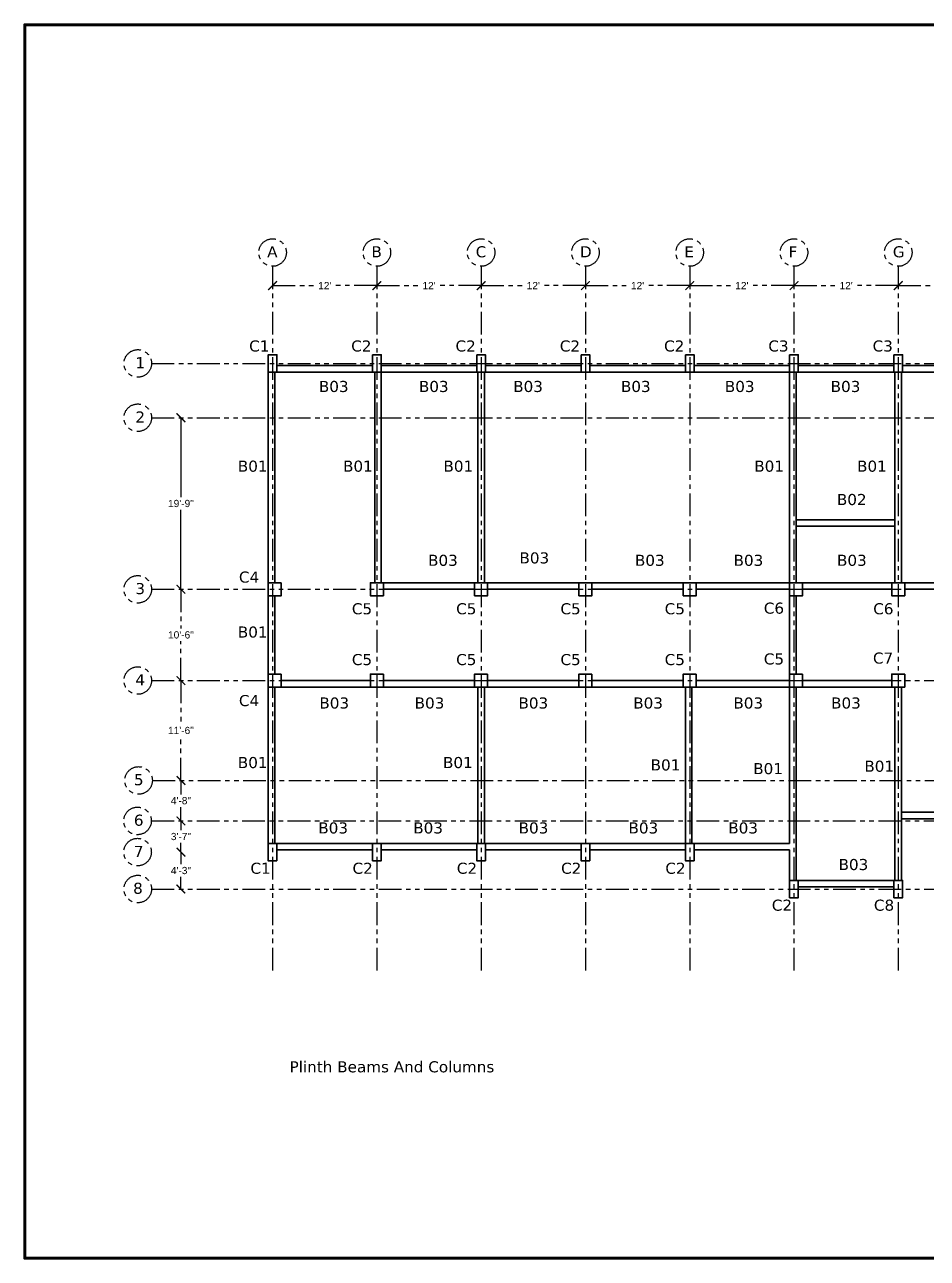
# Model space of a CAD drawing. Header units: feet. Extents: x 15113 to 123217, y -97269 to -8247.
# Drawn here: x 50000 to 51247, y -46489 to -44785 of the extents above; entities that cross this region are included whole.
import ezdxf

# ---------------------------------------------------------------- set-up
doc = ezdxf.new("R2010")
doc.units = ezdxf.units.FT
doc.header["$LTSCALE"] = 50.2
doc.header["$MEASUREMENT"] = 0
doc.header["$PDMODE"] = 3
doc.linetypes.add('PHANTOM2', pattern=[1.25, 0.625, -0.125, 0.125, -0.125, 0.125, -0.125])
doc.layers.get('0').update_dxf_attribs({"lineweight": 35})
for name, color, linetype, lineweight in [('drg seal', 250, 'Continuous', 120), ('Str Beam', 10, 'Continuous', 35), ('Str Column', 50, 'Continuous', 35), ('Str LBL', 3, 'Continuous', 35)]:
    doc.layers.add(name, color=color, linetype=linetype, lineweight=lineweight)
doc.layers.add('drg seal txt', color=7, linetype='Continuous')
doc.layers.add('Str grid', color=7, linetype='Continuous', true_color=0x17d337)
doc.styles.get("Standard").update_dxf_attribs({"font": 'arial.ttf'})
doc.dimstyles.new('Copy of Standard', dxfattribs={"dimscale": 40, "dimtxt": 0.25, "dimasz": 0.3, "dimexe": 0.18, "dimexo": 5, "dimgap": 0.09, "dimtad": 0, "dimtih": 1, "dimtoh": 1, "dimdec": 0, "dimzin": 0, "dimdsep": 46, "dimlunit": 4, "dimtxsty": 'Standard', "dimcen": 0.2, "dimse1": 1, "dimse2": 1, "dimadec": 0, "dimazin": 0, "dimtfac": 1, "dimtdec": 0, "dimtofl": 0, "dimtmove": 0, "dimatfit": 3, "dimfxl": 1, "dimtolj": 1, "dimtzin": 0, "dimarcsym": 0})

# ---------------------------------------------------------------- blocks, each defined once
blk = doc.blocks.new('_ArchTick')
at = {"color": 0, "linetype": 'ByBlock', "const_width": 0.15}
blk.add_lwpolyline([(-0.5, -0.5), (0.5, 0.5)], dxfattribs=at)
blk = doc.blocks.new('*D830')
at = {"layer": 'Defpoints', "color": 0, "linetype": 'PHANTOM2', "transparency": 16777216}
for p in [(50342.4, -45145.6), (50486.4, -45145.6), (50486.4, -45145.6)]:
    blk.add_point(p, dxfattribs=at)
at = {"layer": 'Str grid', "color": 0, "linetype": 'PHANTOM2', "lineweight": -2, "transparency": 16777216}
for p, q in [((50342.4, -45145.6), (50402.8, -45145.6)), ((50486.4, -45145.6), (50426, -45145.6))]:
    blk.add_line(p, q, dxfattribs=at)
at = {"layer": 'Str grid', "color": 0, "linetype": 'PHANTOM2', "lineweight": -2, "transparency": 16777216, "xscale": 12, "yscale": 12, "zscale": 12, "rotation": 180}
blk.add_blockref('_ArchTick', (50342.4, -45145.6), dxfattribs=at)
at = {"layer": 'Str grid', "color": 0, "linetype": 'PHANTOM2', "lineweight": -2, "transparency": 16777216, "xscale": 12, "yscale": 12, "zscale": 12}
blk.add_blockref('_ArchTick', (50486.4, -45145.6), dxfattribs=at)
at = {"layer": 'Str grid', "color": 0, "linetype": 'PHANTOM2', "transparency": 16777216, "insert": (50414.4, -45145.6), "char_height": 10, "attachment_point": 5}
blk.add_mtext("\\A1;12'", dxfattribs=at)
blk = doc.blocks.new('*D831')
at = {"layer": 'Defpoints', "color": 0, "linetype": 'PHANTOM2', "transparency": 16777216}
for p in [(50486.4, -45145.6), (50630.4, -45145.6), (50630.4, -45145.6)]:
    blk.add_point(p, dxfattribs=at)
at = {"layer": 'Str grid', "color": 0, "linetype": 'PHANTOM2', "lineweight": -2, "transparency": 16777216}
for p, q in [((50486.4, -45145.6), (50546.8, -45145.6)), ((50630.4, -45145.6), (50570, -45145.6))]:
    blk.add_line(p, q, dxfattribs=at)
at = {"layer": 'Str grid', "color": 0, "linetype": 'PHANTOM2', "lineweight": -2, "transparency": 16777216, "xscale": 12, "yscale": 12, "zscale": 12, "rotation": 180}
blk.add_blockref('_ArchTick', (50486.4, -45145.6), dxfattribs=at)
at = {"layer": 'Str grid', "color": 0, "linetype": 'PHANTOM2', "lineweight": -2, "transparency": 16777216, "xscale": 12, "yscale": 12, "zscale": 12}
blk.add_blockref('_ArchTick', (50630.4, -45145.6), dxfattribs=at)
at = {"layer": 'Str grid', "color": 0, "linetype": 'PHANTOM2', "transparency": 16777216, "insert": (50558.4, -45145.6), "char_height": 10, "attachment_point": 5}
blk.add_mtext("\\A1;12'", dxfattribs=at)
blk = doc.blocks.new('*D832')
at = {"layer": 'Defpoints', "color": 0, "linetype": 'PHANTOM2', "transparency": 16777216}
for p in [(50630.4, -45145.6), (50774.4, -45145.6), (50774.4, -45145.6)]:
    blk.add_point(p, dxfattribs=at)
at = {"layer": 'Str grid', "color": 0, "linetype": 'PHANTOM2', "lineweight": -2, "transparency": 16777216}
for p, q in [((50630.4, -45145.6), (50690.8, -45145.6)), ((50774.4, -45145.6), (50714, -45145.6))]:
    blk.add_line(p, q, dxfattribs=at)
at = {"layer": 'Str grid', "color": 0, "linetype": 'PHANTOM2', "lineweight": -2, "transparency": 16777216, "xscale": 12, "yscale": 12, "zscale": 12, "rotation": 180}
blk.add_blockref('_ArchTick', (50630.4, -45145.6), dxfattribs=at)
at = {"layer": 'Str grid', "color": 0, "linetype": 'PHANTOM2', "lineweight": -2, "transparency": 16777216, "xscale": 12, "yscale": 12, "zscale": 12}
blk.add_blockref('_ArchTick', (50774.4, -45145.6), dxfattribs=at)
at = {"layer": 'Str grid', "color": 0, "linetype": 'PHANTOM2', "transparency": 16777216, "insert": (50702.4, -45145.6), "char_height": 10, "attachment_point": 5}
blk.add_mtext("\\A1;12'", dxfattribs=at)
blk = doc.blocks.new('*D833')
at = {"layer": 'Defpoints', "color": 0, "linetype": 'PHANTOM2', "transparency": 16777216}
for p in [(50774.4, -45145.6), (50918.4, -45145.6), (50918.4, -45145.6)]:
    blk.add_point(p, dxfattribs=at)
at = {"layer": 'Str grid', "color": 0, "linetype": 'PHANTOM2', "lineweight": -2, "transparency": 16777216}
for p, q in [((50774.4, -45145.6), (50834.8, -45145.6)), ((50918.4, -45145.6), (50858, -45145.6))]:
    blk.add_line(p, q, dxfattribs=at)
at = {"layer": 'Str grid', "color": 0, "linetype": 'PHANTOM2', "lineweight": -2, "transparency": 16777216, "xscale": 12, "yscale": 12, "zscale": 12, "rotation": 180}
blk.add_blockref('_ArchTick', (50774.4, -45145.6), dxfattribs=at)
at = {"layer": 'Str grid', "color": 0, "linetype": 'PHANTOM2', "lineweight": -2, "transparency": 16777216, "xscale": 12, "yscale": 12, "zscale": 12}
blk.add_blockref('_ArchTick', (50918.4, -45145.6), dxfattribs=at)
at = {"layer": 'Str grid', "color": 0, "linetype": 'PHANTOM2', "transparency": 16777216, "insert": (50846.4, -45145.6), "char_height": 10, "attachment_point": 5}
blk.add_mtext("\\A1;12'", dxfattribs=at)
blk = doc.blocks.new('*D834')
at = {"layer": 'Defpoints', "color": 0, "linetype": 'PHANTOM2', "transparency": 16777216}
for p in [(50918.4, -45145.6), (51062.4, -45145.6), (51062.4, -45145.6)]:
    blk.add_point(p, dxfattribs=at)
at = {"layer": 'Str grid', "color": 0, "linetype": 'PHANTOM2', "lineweight": -2, "transparency": 16777216}
for p, q in [((50918.4, -45145.6), (50978.8, -45145.6)), ((51062.4, -45145.6), (51002, -45145.6))]:
    blk.add_line(p, q, dxfattribs=at)
at = {"layer": 'Str grid', "color": 0, "linetype": 'PHANTOM2', "lineweight": -2, "transparency": 16777216, "xscale": 12, "yscale": 12, "zscale": 12, "rotation": 180}
blk.add_blockref('_ArchTick', (50918.4, -45145.6), dxfattribs=at)
at = {"layer": 'Str grid', "color": 0, "linetype": 'PHANTOM2', "lineweight": -2, "transparency": 16777216, "xscale": 12, "yscale": 12, "zscale": 12}
blk.add_blockref('_ArchTick', (51062.4, -45145.6), dxfattribs=at)
at = {"layer": 'Str grid', "color": 0, "linetype": 'PHANTOM2', "transparency": 16777216, "insert": (50990.4, -45145.6), "char_height": 10, "attachment_point": 5}
blk.add_mtext("\\A1;12'", dxfattribs=at)
blk = doc.blocks.new('*D835')
at = {"layer": 'Defpoints', "color": 0, "linetype": 'PHANTOM2', "transparency": 16777216}
for p in [(51062.4, -45145.6), (51206.4, -45145.6), (51206.4, -45145.6)]:
    blk.add_point(p, dxfattribs=at)
at = {"layer": 'Str grid', "color": 0, "linetype": 'PHANTOM2', "lineweight": -2, "transparency": 16777216}
for p, q in [((51062.4, -45145.6), (51122.8, -45145.6)), ((51206.4, -45145.6), (51146, -45145.6))]:
    blk.add_line(p, q, dxfattribs=at)
at = {"layer": 'Str grid', "color": 0, "linetype": 'PHANTOM2', "lineweight": -2, "transparency": 16777216, "xscale": 12, "yscale": 12, "zscale": 12, "rotation": 180}
blk.add_blockref('_ArchTick', (51062.4, -45145.6), dxfattribs=at)
at = {"layer": 'Str grid', "color": 0, "linetype": 'PHANTOM2', "lineweight": -2, "transparency": 16777216, "xscale": 12, "yscale": 12, "zscale": 12}
blk.add_blockref('_ArchTick', (51206.4, -45145.6), dxfattribs=at)
at = {"layer": 'Str grid', "color": 0, "linetype": 'PHANTOM2', "transparency": 16777216, "insert": (51134.4, -45145.6), "char_height": 10, "attachment_point": 5}
blk.add_mtext("\\A1;12'", dxfattribs=at)
blk = doc.blocks.new('*D836')
at = {"layer": 'Defpoints', "color": 0, "linetype": 'PHANTOM2', "transparency": 16777216}
for p in [(51206.4, -45145.6), (51350.4, -45145.6), (51350.4, -45145.6)]:
    blk.add_point(p, dxfattribs=at)
at = {"layer": 'Str grid', "color": 0, "linetype": 'PHANTOM2', "lineweight": -2, "transparency": 16777216}
for p, q in [((51206.4, -45145.6), (51266.8, -45145.6)), ((51350.4, -45145.6), (51290, -45145.6))]:
    blk.add_line(p, q, dxfattribs=at)
at = {"layer": 'Str grid', "color": 0, "linetype": 'PHANTOM2', "lineweight": -2, "transparency": 16777216, "xscale": 12, "yscale": 12, "zscale": 12, "rotation": 180}
blk.add_blockref('_ArchTick', (51206.4, -45145.6), dxfattribs=at)
at = {"layer": 'Str grid', "color": 0, "linetype": 'PHANTOM2', "lineweight": -2, "transparency": 16777216, "xscale": 12, "yscale": 12, "zscale": 12}
blk.add_blockref('_ArchTick', (51350.4, -45145.6), dxfattribs=at)
at = {"layer": 'Str grid', "color": 0, "linetype": 'PHANTOM2', "transparency": 16777216, "insert": (51278.4, -45145.6), "char_height": 10, "attachment_point": 5}
blk.add_mtext("\\A1;12'", dxfattribs=at)
blk = doc.blocks.new('*D873')
at = {"layer": 'Defpoints', "color": 0, "linetype": 'PHANTOM2', "transparency": 16777216}
for p in [(50215.8, -45565.1), (50215.8, -45691.1), (50215.8, -45691.1)]:
    blk.add_point(p, dxfattribs=at)
at = {"layer": 'Str grid', "color": 0, "linetype": 'PHANTOM2', "lineweight": -2, "transparency": 16777216}
for p, q in [((50215.8, -45565.1), (50215.8, -45619.4)), ((50215.8, -45691.1), (50215.8, -45636.8))]:
    blk.add_line(p, q, dxfattribs=at)
at = {"layer": 'Str grid', "color": 0, "linetype": 'PHANTOM2', "lineweight": -2, "transparency": 16777216, "xscale": 12, "yscale": 12, "zscale": 12}
for p, rotation in [((50215.8, -45565.1), 90), ((50215.8, -45691.1), 270)]:
    blk.add_blockref('_ArchTick', p, dxfattribs=dict(at, rotation=rotation))
at = {"layer": 'Str grid', "color": 0, "linetype": 'PHANTOM2', "transparency": 16777216, "insert": (50215.8, -45628.1), "char_height": 10, "attachment_point": 5}
blk.add_mtext('\\A1;10\'-6"', dxfattribs=at)
blk = doc.blocks.new('*D874')
at = {"layer": 'Defpoints', "color": 0, "linetype": 'PHANTOM2', "transparency": 16777216}
for p in [(50215.8, -45691.1), (50215.8, -45829.1), (50215.8, -45829.1)]:
    blk.add_point(p, dxfattribs=at)
at = {"layer": 'Str grid', "color": 0, "linetype": 'PHANTOM2', "lineweight": -2, "transparency": 16777216}
for p, q in [((50215.8, -45691.1), (50215.8, -45751.4)), ((50215.8, -45829.1), (50215.8, -45768.8))]:
    blk.add_line(p, q, dxfattribs=at)
at = {"layer": 'Str grid', "color": 0, "linetype": 'PHANTOM2', "lineweight": -2, "transparency": 16777216, "xscale": 12, "yscale": 12, "zscale": 12}
for p, rotation in [((50215.8, -45691.1), 90), ((50215.8, -45829.1), 270)]:
    blk.add_blockref('_ArchTick', p, dxfattribs=dict(at, rotation=rotation))
at = {"layer": 'Str grid', "color": 0, "linetype": 'PHANTOM2', "transparency": 16777216, "insert": (50215.8, -45760.1), "char_height": 10, "attachment_point": 5}
blk.add_mtext('\\A1;11\'-6"', dxfattribs=at)
blk = doc.blocks.new('*D875')
at = {"layer": 'Defpoints', "color": 0, "linetype": 'PHANTOM2', "transparency": 16777216}
for p in [(50215.8, -45829.1), (50215.8, -45829.1), (50215.8, -45885)]:
    blk.add_point(p, dxfattribs=at)
at = {"layer": 'Str grid', "color": 0, "linetype": 'PHANTOM2', "lineweight": -2, "transparency": 16777216}
for p, q in [((50215.8, -45829.1), (50215.8, -45848.4)), ((50215.8, -45885), (50215.8, -45865.8))]:
    blk.add_line(p, q, dxfattribs=at)
at = {"layer": 'Str grid', "color": 0, "linetype": 'PHANTOM2', "lineweight": -2, "transparency": 16777216, "xscale": 12, "yscale": 12, "zscale": 12}
for p, rotation in [((50215.8, -45829.1), 90), ((50215.8, -45885), 270)]:
    blk.add_blockref('_ArchTick', p, dxfattribs=dict(at, rotation=rotation))
at = {"layer": 'Str grid', "color": 0, "linetype": 'PHANTOM2', "transparency": 16777216, "insert": (50215.8, -45857.1), "char_height": 10, "attachment_point": 5}
blk.add_mtext('\\A1;4\'-8"', dxfattribs=at)
blk = doc.blocks.new('*D871')
at = {"layer": 'Defpoints', "color": 0, "linetype": 'PHANTOM2', "transparency": 16777216}
for p in [(50215.8, -45885), (50215.8, -45928.1), (50215.8, -45928.1)]:
    blk.add_point(p, dxfattribs=at)
at = {"layer": 'Str grid', "color": 0, "linetype": 'PHANTOM2', "lineweight": -2, "transparency": 16777216}
for p, q in [((50215.8, -45885), (50215.8, -45897.8)), ((50215.8, -45928.1), (50215.8, -45915.3))]:
    blk.add_line(p, q, dxfattribs=at)
at = {"layer": 'Str grid', "color": 0, "linetype": 'PHANTOM2', "lineweight": -2, "transparency": 16777216, "xscale": 12, "yscale": 12, "zscale": 12}
for p, rotation in [((50215.8, -45885), 90), ((50215.8, -45928.1), 270)]:
    blk.add_blockref('_ArchTick', p, dxfattribs=dict(at, rotation=rotation))
at = {"layer": 'Str grid', "color": 0, "linetype": 'PHANTOM2', "transparency": 16777216, "insert": (50215.8, -45906.6), "char_height": 10, "attachment_point": 5}
blk.add_mtext('\\A1;3\'-7"', dxfattribs=at)
blk = doc.blocks.new('*D876')
at = {"layer": 'Defpoints', "color": 0, "linetype": 'PHANTOM2', "transparency": 16777216}
for p in [(50215.8, -45928.1), (50215.8, -45979.1), (50215.8, -45979.1)]:
    blk.add_point(p, dxfattribs=at)
at = {"layer": 'Str grid', "color": 0, "linetype": 'PHANTOM2', "lineweight": -2, "transparency": 16777216}
for p, q in [((50215.8, -45928.1), (50215.8, -45944.9)), ((50215.8, -45979.1), (50215.8, -45962.3))]:
    blk.add_line(p, q, dxfattribs=at)
at = {"layer": 'Str grid', "color": 0, "linetype": 'PHANTOM2', "lineweight": -2, "transparency": 16777216, "xscale": 12, "yscale": 12, "zscale": 12}
for p, rotation in [((50215.8, -45928.1), 90), ((50215.8, -45979.1), 270)]:
    blk.add_blockref('_ArchTick', p, dxfattribs=dict(at, rotation=rotation))
at = {"layer": 'Str grid', "color": 0, "linetype": 'PHANTOM2', "transparency": 16777216, "insert": (50215.8, -45953.6), "char_height": 10, "attachment_point": 5}
blk.add_mtext('\\A1;4\'-3"', dxfattribs=at)
blk = doc.blocks.new('*D872')
at = {"layer": 'Defpoints', "color": 0, "linetype": 'PHANTOM2', "ltscale": 150, "transparency": 16777216}
for p in [(50215.8, -45328.1), (50215.8, -45328.1), (50215.8, -45565.1)]:
    blk.add_point(p, dxfattribs=at)
at = {"layer": 'Str grid', "color": 0, "linetype": 'PHANTOM2', "lineweight": -2, "ltscale": 150, "transparency": 16777216}
for p, q in [((50215.8, -45328.1), (50215.8, -45437.9)), ((50215.8, -45565.1), (50215.8, -45455.3))]:
    blk.add_line(p, q, dxfattribs=at)
at = {"layer": 'Str grid', "color": 0, "linetype": 'PHANTOM2', "lineweight": -2, "ltscale": 150, "transparency": 16777216, "xscale": 12, "yscale": 12, "zscale": 12}
for p, rotation in [((50215.8, -45328.1), 90), ((50215.8, -45565.1), 270)]:
    blk.add_blockref('_ArchTick', p, dxfattribs=dict(at, rotation=rotation))
at = {"layer": 'Str grid', "color": 0, "linetype": 'PHANTOM2', "ltscale": 150, "transparency": 16777216, "insert": (50215.8, -45446.6), "char_height": 10, "attachment_point": 5}
blk.add_mtext('\\A1;19\'-9"', dxfattribs=at)

msp = doc.modelspace()

# ---------------------------------------------------------------- linework, layer by layer
at = {"layer": 'drg seal', "lineweight": 70}
msp.add_lwpolyline([(52253.13668, -46489.19371), (52253.13668, -44785.18658), (50000.02907, -44785.18658), (50000.02907, -46489.19371), (52252.82991, -46489.19371)], dxfattribs=at)
at = {"layer": 'Str Beam'}
for p, q in [((50348.37082, -45256.09296), (50480.37082, -45256.09296)), ((50492.37082, -45256.09296), (50624.37082, -45256.09296)), ((50636.37082, -45256.09296), (50768.37082, -45256.09296)), ((50780.37082, -45256.09296), (50912.37082, -45256.09296)), ((50924.37082, -45256.09296), (51056.37082, -45256.09296)), ((51068.37082, -45256.09296), (51200.37082, -45256.09296)), ((51212.37082, -45256.09296), (51344.37082, -45256.09296)), ((50336.37082, -45265.09257), (50336.36446, -45556.09257)), ((50345.37082, -45265.09277), (50345.36446, -45556.09257)), ((50348.37082, -45265.09296), (50480.37082, -45265.09296)), ((50483.37082, -45265.09296), (50483.37082, -45556.09257)), ((50492.37082, -45265.09296), (50624.37082, -45265.09296)), ((50492.37082, -45265.09296), (50492.37082, -45556.09257)), ((50625.87082, -45265.09257), (50625.87082, -45556.09257)), ((50634.87082, -45265.09257), (50634.87082, -45556.09257)), ((50636.37082, -45265.09296), (50768.37082, -45265.09296)), ((50780.37082, -45265.09296), (50912.37082, -45265.09296)), ((50924.37082, -45265.09296), (51056.37082, -45265.09296)), ((51056.37082, -45265.09257), (51056.37082, -45556.09257)), ((51065.37082, -45265.09257), (51065.37082, -45556.09257)), ((51065.37082, -45265.09296), (51200.37082, -45265.09296)), ((51201.87082, -45265.09296), (51201.87082, -45556.09257)), ((51210.87082, -45265.09296), (51210.87082, -45556.09257)), ((51212.37082, -45265.09296), (51344.37082, -45265.09296)), ((51065.37082, -45469.09257), (51201.87082, -45469.09257)), ((51065.37082, -45478.09257), (51201.87082, -45478.09257)), ((50495.37082, -45556.09257), (50621.37082, -45556.09257)), ((50495.37082, -45565.09257), (50621.37082, -45565.09257)), ((50639.37082, -45556.09257), (50765.37082, -45556.09257)), ((50639.37082, -45565.09257), (50765.37082, -45565.09257)), ((50783.37082, -45556.09257), (50909.37082, -45556.09257)), ((50783.37082, -45565.09257), (50909.37082, -45565.09257)), ((50927.37082, -45556.09257), (51056.37082, -45556.09257)), ((50927.37082, -45565.09257), (51056.37082, -45565.09257)), ((51074.37082, -45556.09257), (51197.37082, -45556.09257)), ((51074.37082, -45565.09257), (51197.37082, -45565.09257)), ((51215.37082, -45556.09257), (51341.37082, -45556.09257)), ((51215.37082, -45565.09257), (51341.37082, -45565.09257)), ((50336.36459, -45574.09257), (50336.36459, -45682.09257)), ((50345.36459, -45574.09257), (50345.36459, -45682.09257)), ((51056.37082, -45574.09257), (51056.37082, -45682.09257)), ((51065.37082, -45574.09257), (51065.37082, -45682.09257)), ((50336.36459, -45700.09257), (50336.36459, -45916.09257)), ((50345.36459, -45700.09257), (50345.36459, -45916.09257)), ((50354.36459, -45691.09257), (50477.37082, -45691.09257)), ((50354.36459, -45700.09257), (50477.37082, -45700.09257)), ((50495.37082, -45691.09257), (50621.37082, -45691.09257)), ((50495.37082, -45700.09257), (50621.37082, -45700.09257)), ((50625.87082, -45700.09257), (50625.87082, -45916.09257)), ((50634.87082, -45700.09257), (50634.87082, -45916.09257)), ((50639.37082, -45691.09257), (50765.37082, -45691.09257)), ((50639.37082, -45700.09257), (50765.37082, -45700.09257)), ((50783.37082, -45691.09257), (50909.37082, -45691.09257)), ((50783.37082, -45700.09257), (50909.37082, -45700.09257)), ((50912.37082, -45700.09257), (50912.37082, -45916.09257)), ((50921.37082, -45700.09257), (50921.37082, -45916.09257)), ((51056.37082, -45691.09257), (50927.37082, -45691.09257)), ((51056.37082, -45700.09257), (50927.37082, -45700.09257)), ((51056.37082, -45916.09257), (51056.37082, -45700.09257)), ((51065.37082, -45967.09257), (51065.37082, -45700.09257)), ((51074.37082, -45691.09257), (51197.37082, -45691.09257)), ((51074.37082, -45700.09257), (51197.37082, -45700.09257)), ((51201.87082, -45967.09257), (51201.87082, -45700.09257)), ((51210.87082, -45967.09257), (51210.87082, -45700.09257)), ((51344.37082, -45873.01928), (51210.87082, -45873.01928)), ((51344.37082, -45882.01928), (51210.87082, -45882.01928)), ((50348.36459, -45916.09257), (50480.36459, -45916.09257)), ((50492.37082, -45916.09257), (50624.36459, -45916.09257)), ((50636.36459, -45916.09257), (50768.36459, -45916.09257)), ((50780.36459, -45916.09257), (50912.36459, -45916.09257)), ((50924.36459, -45916.09257), (51056.37082, -45916.09257)), ((50348.36459, -45925.09257), (50480.36459, -45925.09257)), ((50492.37082, -45925.09257), (50624.36459, -45925.09257)), ((50636.36459, -45925.09257), (50768.36459, -45925.09257)), ((50780.36459, -45925.09257), (50912.36459, -45925.09257)), ((50924.36459, -45925.09246), (51056.37082, -45925.09257)), ((51056.37082, -45925.09257), (51056.37082, -45967.09257)), ((51056.37082, -45967.09257), (51056.37082, -45925.09257)), ((51201.86459, -45967.09257), (51068.36459, -45967.09257)), ((51068.36459, -45967.09257), (51201.86459, -45967.09257)), ((51200.37082, -45976.09257), (51068.36459, -45976.09257)), ((51068.36459, -45976.09257), (51200.37082, -45976.09257))]:
    msp.add_line(p, q, dxfattribs=at)
at = {"layer": 'Str Column', "linetype": 'Continuous'}
for points in [[(50348.37082, -45265.09296), (50348.37082, -45241.09296), (50336.37082, -45241.09296), (50336.37082, -45265.09257)], [(50348.06504, -45940.09257), (50348.06504, -45916.09257), (50336.06504, -45916.09257), (50336.06504, -45940.09218)]]:
    msp.add_lwpolyline(points, close=True, dxfattribs=at)
at = {"layer": 'Str Column', "color": 2, "linetype": 'Continuous'}
for points in [[(50480.37082, -45241.09257), (50492.37082, -45241.09257), (50492.37082, -45265.09257), (50480.37082, -45265.09257)], [(50624.37082, -45241.09257), (50636.37082, -45241.09257), (50636.37082, -45265.09257), (50624.37082, -45265.09257)], [(50768.37082, -45241.09257), (50780.37082, -45241.09257), (50780.37082, -45265.09257), (50768.37082, -45265.09257)], [(50912.37082, -45241.09257), (50924.37082, -45241.09257), (50924.37082, -45265.09257), (50912.37082, -45265.09257)], [(51056.37082, -45241.09257), (51068.37082, -45241.09257), (51068.37082, -45265.09257), (51056.37082, -45265.09257)], [(51200.37082, -45241.09257), (51212.37082, -45241.09257), (51212.37082, -45265.09257), (51200.37082, -45265.09257)], [(50480.36459, -45916.09257), (50492.36459, -45916.09257), (50492.36459, -45940.09257), (50480.36459, -45940.09257)], [(50624.36459, -45916.09257), (50636.36459, -45916.09257), (50636.36459, -45940.09257), (50624.36459, -45940.09257)], [(50768.36459, -45916.09257), (50780.36459, -45916.09257), (50780.36459, -45940.09257), (50768.36459, -45940.09257)], [(50912.36459, -45916.09257), (50924.36459, -45916.09257), (50924.36459, -45940.09257), (50912.36459, -45940.09257)], [(51056.36459, -45967.09257), (51068.36459, -45967.09257), (51068.36459, -45991.09257), (51056.36459, -45991.09257)], [(51200.37082, -45967.09257), (51212.37082, -45967.09257), (51212.37082, -45991.09257), (51200.37082, -45991.09257)]]:
    msp.add_lwpolyline(points, close=True, dxfattribs=at)
at = {"layer": 'Str Column', "color": 2}
for points in [[(50354.36459, -45556.09257), (50354.36459, -45574.09257), (50336.36459, -45574.09257), (50336.36459, -45556.09257)], [(50495.37082, -45556.09257), (50495.37082, -45574.09257), (50477.37082, -45574.09257), (50477.37082, -45556.09257)], [(50639.37082, -45556.09257), (50639.37082, -45574.09257), (50621.37082, -45574.09257), (50621.37082, -45556.09257)], [(50783.37082, -45556.09257), (50783.37082, -45574.09257), (50765.37082, -45574.09257), (50765.37082, -45556.09257)], [(50927.37082, -45556.09257), (50927.37082, -45574.09257), (50909.37082, -45574.09257), (50909.37082, -45556.09257)], [(51074.37082, -45556.09257), (51074.37082, -45574.09257), (51056.37082, -45574.09257), (51056.37082, -45556.09257)], [(51215.37082, -45556.09257), (51215.37082, -45574.09257), (51197.37082, -45574.09257), (51197.37082, -45556.09257)], [(50354.36459, -45682.09257), (50354.36459, -45700.09257), (50336.36459, -45700.09257), (50336.36459, -45682.09257)], [(50495.37082, -45682.09257), (50495.37082, -45700.09257), (50477.37082, -45700.09257), (50477.37082, -45682.09257)], [(50639.37082, -45682.09257), (50639.37082, -45700.09257), (50621.37082, -45700.09257), (50621.37082, -45682.09257)], [(50783.37082, -45682.09257), (50783.37082, -45700.09257), (50765.37082, -45700.09257), (50765.37082, -45682.09257)], [(50927.37082, -45682.09257), (50927.37082, -45700.09257), (50909.37082, -45700.09257), (50909.37082, -45682.09257)], [(51074.37082, -45682.09257), (51074.37082, -45700.09257), (51056.37082, -45700.09257), (51056.37082, -45682.09257)], [(51215.37082, -45682.09257), (51215.37082, -45700.09257), (51197.37082, -45700.09257), (51197.37082, -45682.09257)]]:
    msp.add_lwpolyline(points, close=True, dxfattribs=at)
at = {"layer": 'Str grid', "color": 0, "linetype": 'PHANTOM2'}
for p, q in [((50342.37082, -45118.923), (50342.37082, -46094.67436)), ((50486.37082, -45118.92261), (50486.37082, -46094.67396)), ((50630.37082, -45118.92261), (50630.37082, -46094.67396)), ((50774.37082, -45118.92261), (50774.37082, -46094.67396)), ((50918.37082, -45118.92261), (50918.37082, -46094.67396)), ((51062.37082, -45118.92261), (51062.37082, -46094.67396)), ((51206.37082, -45118.92261), (51206.37082, -46094.67396)), ((50175.23811, -45253.09277), (52100.87856, -45253.09277)), ((50175.23811, -45328.09257), (52100.87856, -45328.09257)), ((50175.23189, -45565.09257), (52100.87233, -45565.09257)), ((50175.23189, -45691.09257), (52100.87233, -45691.09257)), ((50176.37106, -45829.09257), (52102.0115, -45829.09257)), ((50174.91671, -45885.01928), (52100.55715, -45885.01928)), ((50175.23811, -45979.09257), (52100.87856, -45979.09257))]:
    msp.add_line(p, q, dxfattribs=at)
for centre in [(50342.37082, -45099.89541), (50486.37082, -45099.89502), (50630.37082, -45099.89502), (50774.37082, -45099.89502), (50918.37082, -45099.89502), (51062.37082, -45099.89502), (51206.37082, -45099.89502), (50156.21053, -45253.09277), (50156.21053, -45328.09257), (50156.2043, -45565.09257), (50156.2043, -45691.09257), (50157.34347, -45829.09257), (50155.88912, -45885.01928), (50155.90475, -45928.09237), (50156.21053, -45979.09257)]:
    msp.add_circle(centre, 19.02759, dxfattribs=at)

# ---------------------------------------------------------------- texts
at = {"layer": 'drg seal txt', "char_height": 15.2852164, "width": 2687.8083334, "attachment_point": 1}
for s, insert in [('{\\fVerdana|b0|i0|c0|p34;A}', (50334.88714, -45091.23688)), ('{\\fVerdana|b0|i0|c0|p34;B}', (50478.88714, -45091.23648)), ('{\\fVerdana|b0|i0|c0|p34;C}', (50622.88714, -45091.23648)), ('{\\fVerdana|b0|i0|c0|p34;D}', (50766.88714, -45091.23648)), ('{\\fVerdana|b0|i0|c0|p34;E}', (50910.88714, -45091.23648)), ('{\\fVerdana|b0|i0|c0|p34;F}', (51054.88714, -45091.23648)), ('{\\fVerdana|b0|i0|c0|p34;G}', (51198.88714, -45091.23648)), ('{\\fVerdana|b0|i0|c0|p34;1}', (50152.89132, -45244.43423)), ('{\\fVerdana|b0|i0|c0|p34;2}', (50152.89132, -45319.43403)), ('{\\fVerdana|b0|i0|c0|p34;3}', (50152.88509, -45556.43403)), ('{\\fVerdana|b0|i0|c0|p34;4}', (50152.88509, -45682.43403)), ('{\\fVerdana|b0|i0|c0|p34;5}', (50150.88636, -45820.43403)), ('{\\fVerdana|b0|i0|c0|p34;6}', (50150.81366, -45876.36074)), ('{\\fVerdana|b0|i0|c0|p34;7}', (50150.82929, -45919.43384)), ('{\\fVerdana|b0|i0|c0|p34;8}', (50149.75342, -45970.43403)), ('{\\fVerdana|b0|i0|c0|p34;Plinth Beams And Columns}', (50365.82113, -46217.00142))]:
    msp.add_mtext(s, dxfattribs=dict(at, insert=insert))
at = {"layer": 'Str LBL', "char_height": 15.2852164, "width": 28.177633, "attachment_point": 1}
for s, insert in [('{\\fVerdana|b0|i0|c0|p34;C1}', (50309.97113, -45221.35325)), ('{\\fVerdana|b0|i0|c0|p34;C2}', (50450.97113, -45221.35325)), ('{\\fVerdana|b0|i0|c0|p34;C2}', (50594.97113, -45221.35325)), ('{\\fVerdana|b0|i0|c0|p34;C2}', (50738.97113, -45221.35325)), ('{\\fVerdana|b0|i0|c0|p34;C2}', (50882.97113, -45221.35325)), ('{\\fVerdana|b0|i0|c0|p34;C3}', (51026.97113, -45221.35325)), ('{\\fVerdana|b0|i0|c0|p34;C3}', (51170.97113, -45221.35325)), ('{\\fVerdana|b0|i0|c0|p34;B03}', (50406.26987, -45277.26002)), ('{\\fVerdana|b0|i0|c0|p34;B03}', (50544.42915, -45277.26002)), ('{\\fVerdana|b0|i0|c0|p34;B03}', (50674.61747, -45277.26002)), ('{\\fVerdana|b0|i0|c0|p34;B03}', (50823.40444, -45277.26002)), ('{\\fVerdana|b0|i0|c0|p34;B03}', (50966.87736, -45277.26002)), ('{\\fVerdana|b0|i0|c0|p34;B03}', (51113.00741, -45277.26002)), ('{\\fVerdana|b0|i0|c0|p34;B01}', (50294.36869, -45387.34975)), ('{\\fVerdana|b0|i0|c0|p34;B01}', (50439.64121, -45387.34975)), ('{\\fVerdana|b0|i0|c0|p34;B01}', (50578.31048, -45387.34975)), ('{\\fVerdana|b0|i0|c0|p34;B01}', (51007.52459, -45387.34975)), ('{\\fVerdana|b0|i0|c0|p34;B01}', (51149.49549, -45387.34975)), ('{\\fVerdana|b0|i0|c0|p34;B02}', (51121.61908, -45433.40494)), ('{\\fVerdana|b0|i0|c0|p34;B03}', (50683.29062, -45514.06863)), ('{\\fVerdana|b0|i0|c0|p34;B03}', (50557.05855, -45517.38688)), ('{\\fVerdana|b0|i0|c0|p34;B03}', (50842.74148, -45517.38688)), ('{\\fVerdana|b0|i0|c0|p34;B03}', (50978.93913, -45517.38688)), ('{\\fVerdana|b0|i0|c0|p34;B03}', (51121.78049, -45517.38688)), ('{\\fVerdana|b0|i0|c0|p34;C4}', (50295.89701, -45540.57575)), ('{\\fVerdana|b0|i0|c0|p34;C5}', (50451.84333, -45584.30715)), ('{\\fVerdana|b0|i0|c0|p34;C5}', (50595.84333, -45584.30715)), ('{\\fVerdana|b0|i0|c0|p34;C5}', (50739.84333, -45584.30715)), ('{\\fVerdana|b0|i0|c0|p34;C5}', (50883.84333, -45584.30715)), ('{\\fVerdana|b0|i0|c0|p34;C6}', (51020.71424, -45583.45181)), ('{\\fVerdana|b0|i0|c0|p34;C6}', (51171.84333, -45584.30715)), ('{\\fVerdana|b0|i0|c0|p34;B01}', (50294.36869, -45616.4671)), ('{\\fVerdana|b0|i0|c0|p34;C5}', (50451.84333, -45654.49807)), ('{\\fVerdana|b0|i0|c0|p34;C5}', (50595.84333, -45654.49807)), ('{\\fVerdana|b0|i0|c0|p34;C5}', (50739.84333, -45654.49807)), ('{\\fVerdana|b0|i0|c0|p34;C5}', (50883.84333, -45654.49807)), ('{\\fVerdana|b0|i0|c0|p34;C5}', (51020.71424, -45653.64273)), ('{\\fVerdana|b0|i0|c0|p34;C7}', (51171.462, -45652.43904)), ('{\\fVerdana|b0|i0|c0|p34;C4}', (50295.89701, -45711.15099)), ('{\\fVerdana|b0|i0|c0|p34;B03}', (50406.95769, -45714.49517)), ('{\\fVerdana|b0|i0|c0|p34;B03}', (50538.50663, -45714.49517)), ('{\\fVerdana|b0|i0|c0|p34;B03}', (50681.92244, -45714.49517)), ('{\\fVerdana|b0|i0|c0|p34;B03}', (50840.39508, -45714.49517)), ('{\\fVerdana|b0|i0|c0|p34;B03}', (50978.69031, -45714.49517)), ('{\\fVerdana|b0|i0|c0|p34;B03}', (51113.61249, -45714.49517)), ('{\\fVerdana|b0|i0|c0|p34;B01}', (50294.36869, -45796.72852)), ('{\\fVerdana|b0|i0|c0|p34;B01}', (50577.70522, -45796.72852)), ('{\\fVerdana|b0|i0|c0|p34;B01}', (50864.41479, -45800.01116)), ('{\\fVerdana|b0|i0|c0|p34;B01}', (51159.55716, -45801.7826)), ('{\\fVerdana|b0|i0|c0|p34;B01}', (51006.08305, -45805.152)), ('{\\fVerdana|b0|i0|c0|p34;B03}', (50405.45943, -45887.04956)), ('{\\fVerdana|b0|i0|c0|p34;B03}', (50536.6107, -45887.04956)), ('{\\fVerdana|b0|i0|c0|p34;B03}', (50682.1107, -45887.04956)), ('{\\fVerdana|b0|i0|c0|p34;B03}', (50833.83726, -45887.04956)), ('{\\fVerdana|b0|i0|c0|p34;B03}', (50971.6107, -45887.04956)), ('{\\fVerdana|b0|i0|c0|p34;B03}', (51123.91987, -45937.59019)), ('{\\fVerdana|b0|i0|c0|p34;C1}', (50311.76074, -45942.76462)), ('{\\fVerdana|b0|i0|c0|p34;C2}', (50452.76074, -45942.76462)), ('{\\fVerdana|b0|i0|c0|p34;C2}', (50596.76074, -45942.76462)), ('{\\fVerdana|b0|i0|c0|p34;C2}', (50740.76074, -45942.76462)), ('{\\fVerdana|b0|i0|c0|p34;C2}', (50884.76074, -45942.76462)), ('{\\fVerdana|b0|i0|c0|p34;C2}', (51031.76074, -45993.76462)), ('{\\fVerdana|b0|i0|c0|p34;C8}', (51172.76074, -45993.76462))]:
    msp.add_mtext(s, dxfattribs=dict(at, insert=insert))

# ---------------------------------------------------------------- dimensions: what is measured, and where the dimension line sits
at = {"layer": 'Str grid', "color": 0, "linetype": 'PHANTOM2'}
for base, p1, p2, picture, middle in [((50486.37082, -45145.63512), (50342.37082, -45145.63512), (50486.37082, -45145.63512), '*D830', (50414.37082, -45145.63512)), ((50630.37082, -45145.63512), (50486.37082, -45145.63512), (50630.37082, -45145.63512), '*D831', (50558.37082, -45145.63512)), ((50774.37082, -45145.63512), (50630.37082, -45145.63512), (50774.37082, -45145.63512), '*D832', (50702.37082, -45145.63512)), ((50918.37082, -45145.63512), (50774.37082, -45145.63512), (50918.37082, -45145.63512), '*D833', (50846.37082, -45145.63512)), ((51062.37082, -45145.63512), (50918.37082, -45145.63512), (51062.37082, -45145.63512), '*D834', (50990.37082, -45145.63512)), ((51206.37082, -45145.63512), (51062.37082, -45145.63512), (51206.37082, -45145.63512), '*D835', (51134.37082, -45145.63512)), ((51350.37082, -45145.63512), (51206.37082, -45145.63512), (51350.37082, -45145.63512), '*D836', (51278.37082, -45145.63512))]:
    dim = msp.add_linear_dim(base=base, p1=p1, p2=p2, dimstyle='Copy of Standard', override={"dimblk": 'ArchTick'}, dxfattribs=at)
    dim.commit()
    dim.dimension.update_dxf_attribs({"geometry": picture, "text_midpoint": middle})
at = {"layer": 'Str grid', "color": 0, "linetype": 'PHANTOM2', "ltscale": 150}
dim = msp.add_linear_dim(base=(50215.82444, -45328.09257), p1=(50215.82444, -45565.09257), p2=(50215.82444, -45328.09257), angle=90, dimstyle='Copy of Standard', override={"dimblk": 'ArchTick'}, dxfattribs=at)
dim.commit()
dim.dimension.update_dxf_attribs({"geometry": '*D872', "text_midpoint": (50215.82444, -45446.59257)})
at = {"layer": 'Str grid', "color": 0, "linetype": 'PHANTOM2'}
for base, p1, p2, picture, middle in [((50215.82444, -45691.09257), (50215.82444, -45565.09257), (50215.82444, -45691.09257), '*D873', (50215.82444, -45628.09257)), ((50215.82444, -45829.09257), (50215.82444, -45691.09257), (50215.82444, -45829.09257), '*D874', (50215.82444, -45760.09257)), ((50215.82444, -45829.09257), (50215.82444, -45885.01928), (50215.82444, -45829.09257), '*D875', (50215.82444, -45857.05592)), ((50215.82444, -45928.09237), (50215.82444, -45885.01928), (50215.82444, -45928.09237), '*D871', (50215.82444, -45906.55583)), ((50215.82444, -45979.09257), (50215.82444, -45928.09237), (50215.82444, -45979.09257), '*D876', (50215.82444, -45953.59247))]:
    dim = msp.add_linear_dim(base=base, p1=p1, p2=p2, angle=90, dimstyle='Copy of Standard', override={"dimblk": 'ArchTick'}, dxfattribs=at)
    dim.commit()
    dim.dimension.update_dxf_attribs({"geometry": picture, "text_midpoint": middle})

doc.saveas('drawing.dxf')
